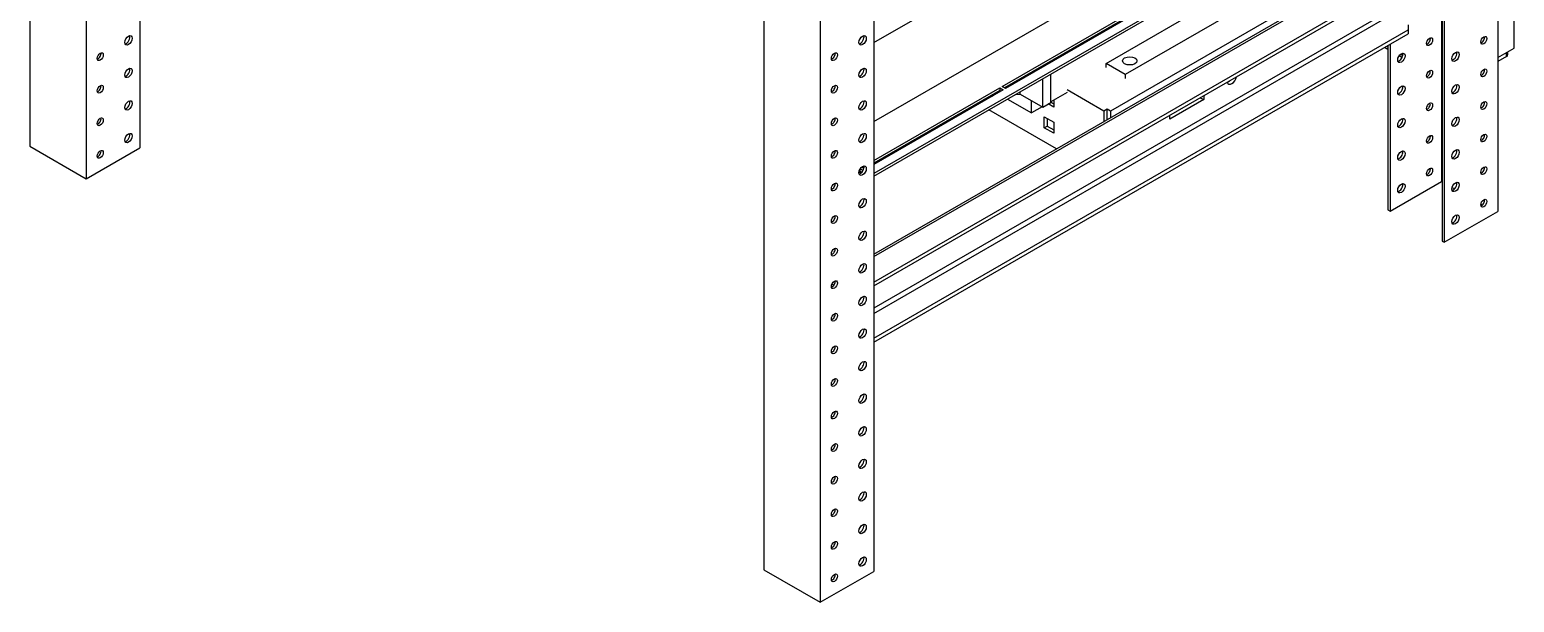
# Model space of a CAD drawing. Header units: millimetres. Extents: x -116965 to 323937, y 291661 to 566926.
# Drawn here: x -13101.6 to -12618.3, y 325093.9 to 325280.4 of the extents above; entities that cross this region are included whole.
import ezdxf

# ---------------------------------------------------------------- set-up
doc = ezdxf.new("R2010")
doc.units = ezdxf.units.MM
doc.layers.add('ALPHA', color=255, linetype='Continuous')

msp = doc.modelspace()

# ---------------------------------------------------------------- linework, layer by layer
at = {"layer": 'ALPHA'}
for p, q in [((-13101.626033, 325667.058156), (-13101.626033, 325242.479934)), ((-13083.241257, 325656.4437), (-13083.241257, 325231.865478)), ((-12623.621849, 325645.829245), (-12623.621849, 325221.251023)), ((-12641.822777, 325636.17009), (-12641.822777, 325211.591868)), ((-12641.087386, 325635.745512), (-12641.087386, 325211.16729)), ((-13065.775719, 325551.679024), (-13065.775719, 325241.949211)), ((-12862.623941, 325529.070234), (-12862.623941, 325104.492012)), ((-12826.773627, 325528.539511), (-12826.773627, 325103.961289)), ((-12618.290264, 325274.429445), (-12618.290264, 325526.204331)), ((-12844.239165, 325518.455778), (-12844.239165, 325093.877556)), ((-12826.773627, 325276.233903), (-12674.363832, 325364.227739)), ((-12641.822777, 325340.345214), (-12826.773627, 325233.563791)), ((-12826.773627, 325232.714635), (-12641.822777, 325339.496058)), ((-12826.773627, 325250.54692), (-12674.363832, 325338.540757)), ((-12642.006625, 325339.389913), (-12642.006625, 325231.016322)), ((-12661.678336, 325304.786788), (-12749.741414, 325253.943546)), ((-12826.773627, 325207.288327), (-12659.722924, 325303.735095)), ((-12826.773627, 325206.49693), (-12658.552924, 325303.619198)), ((-12826.773627, 325198.217654), (-12652.853643, 325298.630404)), ((-12826.773627, 325196.94392), (-12652.853643, 325297.356669)), ((-12751.212197, 325269.440651), (-12701.573301, 325298.099681)), ((-12695.322477, 325294.490766), (-12744.961373, 325265.831736)), ((-12659.104467, 325286.529924), (-12826.773627, 325189.72609)), ((-12826.773627, 325188.027777), (-12658.369076, 325285.25619)), ((-12785.040185, 325261.904388), (-12740.181331, 325287.803659)), ((-12740.181331, 325286.954503), (-12784.304794, 325261.479809)), ((-12739.078244, 325287.166792), (-12783.937098, 325261.26752)), ((-12826.773627, 325179.960791), (-12652.853643, 325280.37354)), ((-12652.853643, 325282.071853), (-12652.853643, 325280.37354)), ((-12652.853643, 325280.37354), (-12652.853643, 325279.099806)), ((-12826.773627, 325178.687056), (-12652.853643, 325279.099806)), ((-12658.736772, 325275.70318), (-12658.736772, 325221.357167)), ((-12646.629393, 325276.779968), (-12646.655308, 325276.794929)), ((-12659.472163, 325274.004867), (-12660.575249, 325274.641734)), ((-12659.472163, 325274.854023), (-12659.839858, 325275.066312)), ((-12659.839858, 325275.066312), (-12659.472163, 325274.854023)), ((-12659.472163, 325275.278602), (-12659.472163, 325221.781746)), ((-12654.863298, 325271.343938), (-12655.807878, 325271.889291)), ((-12654.626522, 325272.056391), (-12655.309263, 325272.450572)), ((-12655.309263, 325272.450572), (-12654.626522, 325272.056391)), ((-12623.621849, 325271.351253), (-12618.290264, 325274.429445)), ((-12620.864132, 325271.669687), (-12623.621849, 325270.077518)), ((-12620.864132, 325271.669687), (-12620.864132, 325272.943421)), ((-12620.407219, 325272.306554), (-12620.407219, 325273.20722)), ((-12771.803146, 325268.273061), (-12771.803146, 325268.697639)), ((-12769.229277, 325269.759085), (-12769.229277, 325270.183663)), ((-12769.229277, 325256.703304), (-12769.229277, 325265.937881)), ((-12751.212197, 325268.166916), (-12751.212197, 325269.440651)), ((-12744.961373, 325265.831736), (-12751.212197, 325269.440651)), ((-12744.961373, 325265.831736), (-12744.961373, 325264.558001)), ((-12826.773627, 325237.809573), (-12785.775576, 325261.479809)), ((-12784.672489, 325260.842942), (-12826.773627, 325236.535839)), ((-12785.775576, 325261.479809), (-12785.775576, 325260.630653)), ((-12785.775576, 325261.479809), (-12784.672489, 325260.842942)), ((-12783.937098, 325261.26752), (-12785.040185, 325261.904388)), ((-12779.157057, 325264.027279), (-12779.157057, 325264.451857)), ((-12771.803146, 325255.217281), (-12771.803146, 325264.451857)), ((-12751.947588, 325253.943546), (-12763.897692, 325260.842942)), ((-12785.775576, 325260.630653), (-12826.773627, 325236.960417)), ((-12792.669867, 325256.225654), (-12793.037563, 325256.437943)), ((-12788.998019, 325258.770175), (-12788.16049, 325258.829144)), ((-12785.40788, 325260.418364), (-12785.775576, 325260.630653)), ((-12783.293631, 325257.817822), (-12775.480101, 325253.306679)), ((-12780.622732, 325259.359867), (-12779.157057, 325259.463063)), ((-12779.157057, 325259.463063), (-12779.157057, 325260.206075)), ((-12779.157057, 325259.463063), (-12771.803146, 325255.217281)), ((-12775.480101, 325253.306679), (-12775.480101, 325257.340172)), ((-12771.803146, 325255.217281), (-12769.229277, 325256.703304)), ((-12768.254884, 325255.227895), (-12770.019823, 325256.246883)), ((-12763.897692, 325259.993786), (-12769.229277, 325256.915593)), ((-12769.229277, 325256.851907), (-12768.254884, 325256.289341)), ((-12768.254884, 325257.47816), (-12768.254884, 325255.227895)), ((-12719.406534, 325257.658605), (-12730.437399, 325251.289932)), ((-12720.50962, 325258.295473), (-12719.406534, 325257.658605)), ((-12719.406534, 325258.93234), (-12719.406534, 325257.658605)), ((-12767.340779, 325241.601898), (-12789.360607, 325254.315052)), ((-12771.986994, 325255.323425), (-12775.480101, 325253.306679)), ((-12771.306757, 325248.49833), (-12771.306757, 325252.022329)), ((-12771.306757, 325252.022329), (-12768.254884, 325250.26033)), ((-12770.387518, 325251.491607), (-12770.387518, 325249.029053)), ((-12750.844501, 325254.580413), (-12751.947588, 325253.943546)), ((-12751.947588, 325253.943546), (-12751.947588, 325250.489161)), ((-12750.844501, 325253.306679), (-12750.844501, 325254.580413)), ((-12749.741414, 325253.943546), (-12750.844501, 325254.580413)), ((-12750.844501, 325251.126028), (-12750.844501, 325253.306679)), ((-12749.741414, 325253.943546), (-12749.741414, 325251.762896)), ((-12730.437399, 325251.289932), (-12730.437399, 325252.563667)), ((-12771.306757, 325248.49833), (-12770.387518, 325249.029053)), ((-12768.254884, 325246.736331), (-12771.306757, 325248.49833)), ((-12770.387518, 325249.029053), (-12768.254884, 325247.797776)), ((-12768.254884, 325250.26033), (-12768.254884, 325246.736331)), ((-13101.626033, 325242.479934), (-13083.241257, 325231.865478)), ((-13083.241257, 325231.865478), (-13065.775719, 325241.949211)), ((-12831.014493, 325233.677076), (-12831.633225, 325234.034301)), ((-12831.369821, 325234.306803), (-12831.613338, 325234.166209)), ((-12831.369821, 325234.870072), (-12831.369821, 325234.306803)), ((-12830.726354, 325233.935297), (-12831.369821, 325234.306803)), ((-12831.24837, 325235.085839), (-12830.296262, 325234.53614)), ((-12830.63443, 325235.580538), (-12830.023218, 325235.933421)), ((-12830.03549, 325235.23474), (-12830.63443, 325235.580538)), ((-12658.736772, 325221.357167), (-12642.006625, 325231.016322)), ((-12642.006625, 325231.016322), (-12641.822777, 325230.910177)), ((-12638.538932, 325229.014248), (-12637.752712, 325228.560324)), ((-12629.183739, 325223.613025), (-12628.72313, 325223.347092)), ((-12659.472163, 325221.781746), (-12658.736772, 325221.357167)), ((-12641.087386, 325211.16729), (-12623.621849, 325221.251023)), ((-12641.822777, 325211.591868), (-12641.087386, 325211.16729)), ((-12840.43085, 325197.611091), (-12839.77433, 325197.232049)), ((-12862.623941, 325104.492012), (-12844.239165, 325093.877556)), ((-12844.239165, 325093.877556), (-12826.773627, 325103.961289))]:
    msp.add_line(p, q, dxfattribs=at)
for centre, major_axis, start_param, end_param in [((-13069.452674, 325276.976914), (0.845, 1.463583), 2.3561944902, 8.6393797974), ((-13070.188066, 325277.401493), (0.845, 1.463583), 3.5917893435, 5.8329886172), ((-12830.450582, 325276.976914), (0.845, 1.463583), 2.3561944902, 8.6393797974), ((-12831.185973, 325277.401493), (0.845, 1.463583), 3.5917893435, 5.8329886172), ((-12645.867428, 325276.552336), (0.702, 1.2159), 2.3561944902, 8.6393797974), ((-12646.602819, 325276.976914), (0.702, 1.2159), 3.692878252, 3.926990817), ((-12647.33821, 325277.401493), (0.806, 1.396033), 4.5048673228, 4.919910638), ((-12646.602819, 325276.976914), (0.702, 1.2159), 3.926990817, 5.7318997087), ((-12628.218043, 325276.976914), (0.702, 1.2159), 2.3561944902, 8.6393797974), ((-12628.953434, 325277.401493), (0.702, 1.2159), 3.692878252, 5.7318997087), ((-13078.645063, 325271.669687), (0.702, 1.2159), 2.3561944902, 8.6393797974), ((-13079.380454, 325272.094265), (0.702, 1.2159), 3.692878252, 5.7318997087), ((-12839.642971, 325271.669687), (0.702, 1.2159), 2.3561944902, 8.6393797974), ((-12840.378362, 325272.094265), (0.702, 1.2159), 3.692878252, 5.7318997087), ((-12743.49059, 325270.289807), (-2.34, 0), 2.3561944902, 8.6393797974), ((-12655.059816, 325271.245108), (0.845, 1.463583), 2.3561944902, 8.6393797974), ((-12655.795207, 325271.669687), (0.845, 1.463583), 3.926990817, 5.8329886172), ((-12637.410431, 325271.669687), (0.845, 1.463583), 2.3561944902, 8.6393797974), ((-12638.145822, 325272.094265), (0.845, 1.463583), 3.5917893435, 5.8329886172), ((-12621.967219, 325272.306554), (-1.56, 0), 2.3561944902, 3.1415926536), ((-13069.452674, 325266.362459), (0.845, 1.463583), 2.3561944902, 8.6393797974), ((-13070.188066, 325266.787037), (0.845, 1.463583), 3.5917893435, 5.8329886172), ((-12830.450582, 325266.362459), (0.845, 1.463583), 2.3561944902, 8.6393797974), ((-12831.185973, 325266.787037), (0.845, 1.463583), 3.5917893435, 5.8329886172), ((-12655.795207, 325271.669687), (0.845, 1.463583), 3.5917893435, 3.926990817), ((-12645.867428, 325265.937881), (0.702, 1.2159), 2.3561944902, 8.6393797974), ((-12647.33821, 325266.787037), (0.806, 1.396033), 4.5048673228, 4.919910638), ((-12646.602819, 325266.362459), (0.702, 1.2159), 3.926990817, 5.7318997087), ((-12628.218043, 325266.362459), (0.702, 1.2159), 2.3561944902, 8.6393797974), ((-12628.953434, 325266.787037), (0.702, 1.2159), 3.692878252, 5.7318997087), ((-13078.645063, 325261.055231), (0.702, 1.2159), 2.3561944902, 8.6393797974), ((-13079.380454, 325261.479809), (0.702, 1.2159), 3.692878252, 5.7318997087), ((-12839.642971, 325261.055231), (0.702, 1.2159), 2.3561944902, 8.6393797974), ((-12840.378362, 325261.479809), (0.702, 1.2159), 3.692878252, 5.7318997087), ((-12710.214145, 325264.664146), (1.105, 1.913916), 2.593715661, 5.260265973), ((-12711.317232, 325265.301013), (1.105, 1.913916), 3.6641919759, 4.2716919968), ((-12655.059816, 325260.630653), (0.845, 1.463583), 2.3561944902, 8.6393797974), ((-12655.795207, 325261.055231), (0.845, 1.463583), 3.926990817, 5.8329886172), ((-12646.602819, 325266.362459), (0.702, 1.2159), 3.692878252, 3.926990817), ((-12637.410431, 325261.055231), (0.845, 1.463583), 2.3561944902, 8.6393797974), ((-12638.145822, 325261.479809), (0.845, 1.463583), 3.5917893435, 5.8329886172), ((-13069.452674, 325255.748003), (0.845, 1.463583), 2.3561944902, 8.6393797974), ((-13070.188066, 325256.172582), (0.845, 1.463583), 3.5917893435, 5.8329886172), ((-12830.450582, 325255.748003), (0.845, 1.463583), 2.3561944902, 8.6393797974), ((-12831.185973, 325256.172582), (0.845, 1.463583), 3.5917893435, 5.8329886172), ((-12655.795207, 325261.055231), (0.845, 1.463583), 3.5917893435, 3.926990817), ((-12645.867428, 325255.323425), (0.702, 1.2159), 2.3561944902, 8.6393797974), ((-12646.602819, 325255.748003), (0.702, 1.2159), 3.926990817, 5.7318997087), ((-12628.218043, 325255.748003), (0.702, 1.2159), 2.3561944902, 8.6393797974), ((-12628.953434, 325256.172582), (0.702, 1.2159), 3.692878252, 5.7318997087), ((-13078.645063, 325250.440776), (0.702, 1.2159), 2.3561944902, 8.6393797974), ((-13079.380454, 325250.865354), (0.702, 1.2159), 3.692878252, 5.7318997087), ((-12839.642971, 325250.440776), (0.702, 1.2159), 2.3561944902, 8.6393797974), ((-12840.378362, 325250.865354), (0.702, 1.2159), 3.692878252, 5.7318997087), ((-12655.059816, 325250.016197), (0.845, 1.463583), 2.3561944902, 8.6393797974), ((-12655.795207, 325250.440776), (0.845, 1.463583), 3.926990817, 5.8329886172), ((-12646.602819, 325255.748003), (0.702, 1.2159), 3.692878252, 3.926990817), ((-12637.410431, 325250.440776), (0.845, 1.463583), 2.3561944902, 8.6393797974), ((-12638.145822, 325250.865354), (0.845, 1.463583), 3.5917893435, 5.8329886172), ((-13069.452674, 325245.133548), (0.845, 1.463583), 2.3561944902, 8.6393797974), ((-13070.188066, 325245.558126), (0.845, 1.463583), 3.5917893435, 5.8329886172), ((-12830.450582, 325245.133548), (0.845, 1.463583), 2.3561944902, 8.6393797974), ((-12831.185973, 325245.558126), (0.845, 1.463583), 3.5917893435, 5.8329886172), ((-12655.795207, 325250.440776), (0.845, 1.463583), 3.5917893435, 3.926990817), ((-12628.218043, 325245.133548), (0.702, 1.2159), 2.3561944902, 8.6393797974), ((-12628.953434, 325245.558126), (0.702, 1.2159), 3.692878252, 5.7318997087), ((-12645.867428, 325244.70897), (0.702, 1.2159), 2.3561944902, 8.6393797974), ((-12646.602819, 325245.133548), (0.702, 1.2159), 3.692878252, 3.926990817), ((-12646.602819, 325245.133548), (0.702, 1.2159), 3.926990817, 5.7318997087), ((-12637.410431, 325239.82632), (0.845, 1.463583), 2.3561944902, 8.6393797974), ((-13078.645063, 325239.82632), (0.702, 1.2159), 2.3561944902, 8.6393797974), ((-13079.380454, 325240.250898), (0.702, 1.2159), 3.692878252, 5.7318997087), ((-12839.642971, 325239.82632), (0.702, 1.2159), 2.3561944902, 8.6393797974), ((-12840.378362, 325240.250898), (0.702, 1.2159), 3.692878252, 5.7318997087), ((-12655.059816, 325239.401742), (0.845, 1.463583), 2.3561944902, 8.6393797974), ((-12655.795207, 325239.82632), (0.845, 1.463583), 3.5917893435, 3.926990817), ((-12655.795207, 325239.82632), (0.845, 1.463583), 3.926990817, 5.8329886172), ((-12638.145822, 325240.250898), (0.845, 1.463583), 3.5917893435, 5.8329886172), ((-12830.450582, 325234.519092), (0.845, 1.463583), 2.3561944902, 8.6393797974), ((-12831.185973, 325234.94367), (0.845, 1.463583), 3.5917893435, 5.8329886172), ((-12645.867428, 325234.094514), (0.702, 1.2159), 2.3561944902, 8.6393797974), ((-12646.602819, 325234.519092), (0.702, 1.2159), 3.692878252, 3.926990817), ((-12646.602819, 325234.519092), (0.702, 1.2159), 3.926990817, 5.7318997087), ((-12628.218043, 325234.519092), (0.702, 1.2159), 2.3561944902, 8.6393797974), ((-12628.953434, 325234.94367), (0.702, 1.2159), 3.692878252, 5.7318997087), ((-12839.642971, 325229.211864), (0.702, 1.2159), 2.3561944902, 8.6393797974), ((-12840.378362, 325229.636443), (0.702, 1.2159), 3.692878252, 5.7318997087), ((-12655.059816, 325228.787286), (0.845, 1.463583), 2.3561944902, 8.6393797974), ((-12655.795207, 325229.211864), (0.845, 1.463583), 3.5917893435, 3.926990817), ((-12655.795207, 325229.211864), (0.845, 1.463583), 3.926990817, 5.8329886172), ((-12637.410431, 325229.211864), (0.845, 1.463583), 2.3561944902, 8.6393797974), ((-12638.145822, 325229.636443), (0.845, 1.463583), 3.5917893435, 5.8329886172), ((-12830.450582, 325223.904637), (0.845, 1.463583), 2.3561944902, 8.6393797974), ((-12831.185973, 325224.329215), (0.845, 1.463583), 3.5917893435, 5.8329886172), ((-12628.218043, 325223.904637), (0.702, 1.2159), 2.3561944902, 8.6393797974), ((-12628.953434, 325224.329215), (0.702, 1.2159), 3.692878252, 5.7318997087), ((-12839.642971, 325218.597409), (0.702, 1.2159), 2.3561944902, 8.6393797974), ((-12840.378362, 325219.021987), (0.702, 1.2159), 3.692878252, 5.7318997087), ((-12637.410431, 325218.597409), (0.845, 1.463583), 2.3561944902, 8.6393797974), ((-12638.145822, 325219.021987), (0.845, 1.463583), 3.5917893435, 5.8329886172), ((-12830.450582, 325213.290181), (0.845, 1.463583), 2.3561944902, 8.6393797974), ((-12831.185973, 325213.714759), (0.845, 1.463583), 3.5917893435, 5.8329886172), ((-12839.642971, 325207.982953), (0.702, 1.2159), 2.3561944902, 8.6393797974), ((-12840.378362, 325208.407532), (0.702, 1.2159), 3.692878252, 5.7318997087), ((-12830.450582, 325202.675726), (0.845, 1.463583), 2.3561944902, 8.6393797974), ((-12831.185973, 325203.100304), (0.845, 1.463583), 3.5917893435, 5.8329886172), ((-12839.642971, 325197.368498), (0.702, 1.2159), 2.3561944902, 8.6393797974), ((-12840.378362, 325197.793076), (0.702, 1.2159), 3.692878252, 5.7318997087), ((-12830.450582, 325192.06127), (0.845, 1.463583), 2.3561944902, 8.6393797974), ((-12831.185973, 325192.485848), (0.845, 1.463583), 3.5917893435, 5.8329886172), ((-12839.642971, 325186.754042), (0.702, 1.2159), 2.3561944902, 8.6393797974), ((-12840.378362, 325187.17862), (0.702, 1.2159), 3.692878252, 5.7318997087), ((-12830.450582, 325181.446814), (0.845, 1.463583), 2.3561944902, 8.6393797974), ((-12831.185973, 325181.871393), (0.845, 1.463583), 3.5917893435, 5.8329886172), ((-12839.642971, 325176.139587), (0.702, 1.2159), 2.3561944902, 8.6393797974), ((-12840.378362, 325176.564165), (0.702, 1.2159), 3.692878252, 5.7318997087), ((-12830.450582, 325170.832359), (0.845, 1.463583), 2.3561944902, 8.6393797974), ((-12831.185973, 325171.256937), (0.845, 1.463583), 3.5917893435, 5.8329886172), ((-12839.642971, 325165.525131), (0.702, 1.2159), 2.3561944902, 8.6393797974), ((-12840.378362, 325165.949709), (0.702, 1.2159), 3.692878252, 5.7318997087), ((-12830.450582, 325160.217903), (0.845, 1.463583), 2.3561944902, 8.6393797974), ((-12831.185973, 325160.642482), (0.845, 1.463583), 3.5917893435, 5.8329886172), ((-12839.642971, 325154.910676), (0.702, 1.2159), 2.3561944902, 8.6393797974), ((-12840.378362, 325155.335254), (0.702, 1.2159), 3.692878252, 5.7318997087), ((-12830.450582, 325149.603448), (0.845, 1.463583), 2.3561944902, 8.6393797974), ((-12831.185973, 325150.028026), (0.845, 1.463583), 3.5917893435, 5.8329886172), ((-12839.642971, 325144.29622), (0.702, 1.2159), 2.3561944902, 8.6393797974), ((-12840.378362, 325144.720798), (0.702, 1.2159), 3.692878252, 5.7318997087), ((-12830.450582, 325138.988992), (0.845, 1.463583), 2.3561944902, 8.6393797974), ((-12831.185973, 325139.41357), (0.845, 1.463583), 3.5917893435, 5.8329886172), ((-12839.642971, 325133.681764), (0.702, 1.2159), 2.3561944902, 8.6393797974), ((-12840.378362, 325134.106343), (0.702, 1.2159), 3.692878252, 5.7318997087), ((-12830.450582, 325128.374537), (0.845, 1.463583), 2.3561944902, 8.6393797974), ((-12831.185973, 325128.799115), (0.845, 1.463583), 3.5917893435, 5.8329886172), ((-12839.642971, 325123.067309), (0.702, 1.2159), 2.3561944902, 8.6393797974), ((-12840.378362, 325123.491887), (0.702, 1.2159), 3.692878252, 5.7318997087), ((-12830.450582, 325117.760081), (0.845, 1.463583), 2.3561944902, 8.6393797974), ((-12831.185973, 325118.184659), (0.845, 1.463583), 3.5917893435, 5.8329886172), ((-12839.642971, 325112.452853), (0.702, 1.2159), 2.3561944902, 8.6393797974), ((-12840.378362, 325112.877432), (0.702, 1.2159), 3.692878252, 5.7318997087), ((-12830.450582, 325107.145626), (0.845, 1.463583), 2.3561944902, 8.6393797974), ((-12831.185973, 325107.570204), (0.845, 1.463583), 3.5917893435, 5.8329886172), ((-12839.642971, 325101.838398), (0.702, 1.2159), 2.3561944902, 8.6393797974), ((-12840.378362, 325102.262976), (0.702, 1.2159), 3.692878252, 5.7318997087)]:
    msp.add_ellipse(centre, major_axis=major_axis, ratio=0.5773502692, start_param=start_param, end_param=end_param, dxfattribs=at)

doc.saveas('drawing.dxf')
